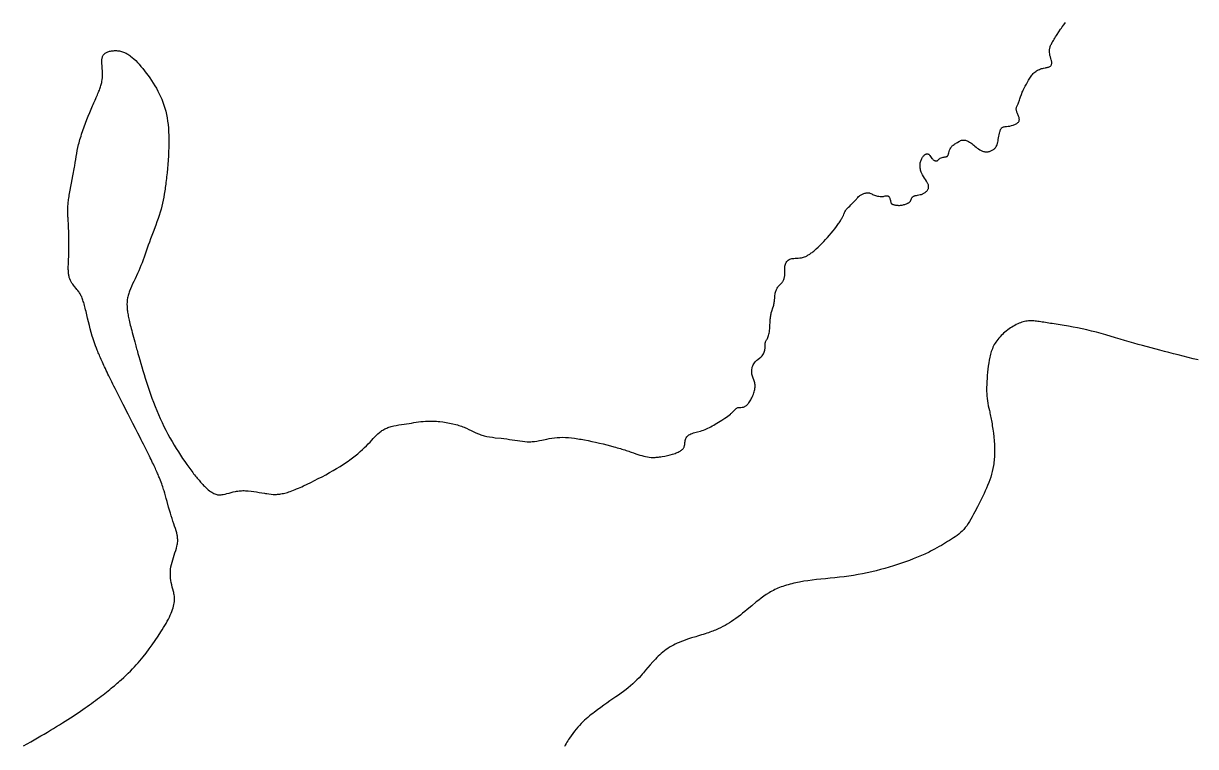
# Model space of a CAD drawing. Header units: millimetres. Extents: x -2455 to 4872, y -929 to 8563.
# Drawn here: x -2455 to 1393, y -929 to 1444 of the extents above; entities that cross this region are included whole.
import ezdxf

# ---------------------------------------------------------------- set-up
doc = ezdxf.new("R2010")
doc.units = ezdxf.units.MM
doc.layers.add('178', color=7, linetype='Continuous')

msp = doc.modelspace()

# ---------------------------------------------------------------- linework, layer by layer
at = {"layer": '178', "elevation": 178}
for points in [[(-2454.7, -927.4), (-2442.6, -920.6), (-2430.9, -914), (-2419.3, -907.4), (-2408.1, -900.9), (-2397.1, -894.5), (-2386.3, -888.1), (-2375.8, -881.9), (-2365.6, -875.7), (-2355.5, -869.6), (-2345.7, -863.6), (-2336.2, -857.7), (-2326.9, -851.8), (-2317.7, -846.1), (-2308.9, -840.4), (-2300.2, -834.8), (-2291.7, -829.2), (-2283.5, -823.8), (-2275.4, -818.4), (-2267.6, -813.1), (-2259.9, -807.8), (-2252.5, -802.7), (-2245.2, -797.6), (-2238.1, -792.6), (-2231.2, -787.6), (-2224.5, -782.7), (-2217.9, -777.9), (-2211.5, -773.2), (-2205.3, -768.5), (-2199.3, -763.9), (-2193.4, -759.4), (-2187.7, -754.9), (-2182.1, -750.5), (-2176.6, -746.2), (-2171.4, -741.9), (-2166.2, -737.7), (-2161.2, -733.6), (-2156.3, -729.5), (-2151.6, -725.5), (-2146.9, -721.5), (-2142.4, -717.6), (-2138.1, -713.8), (-2133.8, -710), (-2125.6, -702.6), (-2117.8, -695.4), (-2110.4, -688.3), (-2103.3, -681.4), (-2096.6, -674.6), (-2090.2, -667.9), (-2084.1, -661.3), (-2078.2, -654.7), (-2072.6, -648.2), (-2067.1, -641.7), (-2061.8, -635.3), (-2051.6, -622.3), (-2041.7, -609.1), (-2031.9, -595.6), (-2022.2, -581.7), (-2012.6, -567.5), (-2003.3, -553.2), (-1998.8, -546.1), (-1994.5, -539), (-1990.3, -532), (-1986.3, -525), (-1982.5, -518.1), (-1979, -511.3), (-1975.6, -504.7), (-1972.5, -498.2), (-1969.7, -491.9), (-1967.2, -485.7), (-1965.1, -479.8), (-1963.2, -474), (-1961.7, -468.6), (-1960.6, -463.3), (-1959.7, -458.3), (-1959.2, -453.4), (-1958.9, -448.8), (-1958.8, -444.3), (-1959, -440), (-1959.3, -435.8), (-1959.8, -431.7), (-1960.5, -427.8), (-1961.2, -423.9), (-1962.1, -420.2), (-1964, -412.8), (-1966, -405.7), (-1967.9, -398.5), (-1969.5, -391.4), (-1970.8, -384.1), (-1971.6, -376.8), (-1972.1, -369.3), (-1972.3, -361.8), (-1972, -354.3), (-1971.4, -346.7), (-1970.3, -339.1), (-1968.9, -331.5), (-1967, -323.9), (-1964.8, -316.2), (-1962.4, -308.6), (-1959.8, -301), (-1957.2, -293.5), (-1954.7, -286), (-1952.5, -278.5), (-1950.6, -271.2), (-1949.8, -267.5), (-1949.2, -263.9), (-1948.7, -260.3), (-1948.4, -256.7), (-1948.3, -253.1), (-1948.3, -249.5), (-1948.5, -246), (-1948.8, -242.5), (-1949.3, -239), (-1949.9, -235.4), (-1951.4, -228.3), (-1953.4, -221), (-1955.7, -213.6), (-1958.3, -205.9), (-1961, -198), (-1963.9, -189.7), (-1966.7, -181.1), (-1969.6, -172.1), (-1972.4, -162.8), (-1978, -143.8), (-1983.4, -124.9), (-1985.9, -115.6), (-1988.4, -106.6), (-1990.8, -98), (-1993.2, -89.6), (-1994.5, -85.3), (-1995.8, -81), (-1997.3, -76.5), (-1998.8, -71.9), (-2000.6, -66.9), (-2002.5, -61.7), (-2004.7, -56.2), (-2005.8, -53.2), (-2007.1, -50.2), (-2008.4, -47.1), (-2009.7, -43.8), (-2011.2, -40.4), (-2012.7, -36.8), (-2014.3, -33.2), (-2016, -29.4), (-2017.8, -25.4), (-2019.7, -21.3), (-2021.7, -17), (-2023.8, -12.5), (-2025.9, -7.8), (-2028.2, -3), (-2030.6, 2), (-2033.1, 7.2), (-2035.8, 12.7), (-2038.5, 18.3), (-2041.4, 24.2), (-2044.4, 30.2), (-2047.5, 36.5), (-2050.7, 42.9), (-2054, 49.5), (-2057.5, 56.3), (-2060.9, 63.2), (-2064.5, 70.3), (-2068.2, 77.5), (-2071.9, 84.8), (-2079.5, 99.7), (-2087.2, 115), (-2095.2, 130.5), (-2111.3, 162), (-2127.3, 193.4), (-2135.2, 208.9), (-2142.9, 224.2), (-2150.4, 239.1), (-2154, 246.3), (-2157.6, 253.5), (-2161.1, 260.5), (-2164.5, 267.4), (-2167.8, 274.2), (-2171, 280.7), (-2174.2, 287.1), (-2177.2, 293.3), (-2180.1, 299.3), (-2182.9, 305.2), (-2185.6, 310.9), (-2188.2, 316.4), (-2190.6, 321.7), (-2193, 326.9), (-2195.3, 331.9), (-2197.5, 336.8), (-2199.7, 341.5), (-2201.7, 346.1), (-2203.7, 350.6), (-2205.5, 354.9), (-2207.3, 359.2), (-2209.1, 363.3), (-2210.7, 367.3), (-2212.3, 371.2), (-2215.3, 378.7), (-2218, 385.8), (-2220.5, 392.6), (-2222.8, 399.2), (-2225, 405.5), (-2227, 411.7), (-2228.8, 417.7), (-2232.2, 429.4), (-2235.3, 441.1), (-2238.3, 452.9), (-2241.2, 464.6), (-2243.9, 476.2), (-2246.6, 487.6), (-2249.2, 498.5), (-2250.5, 503.8), (-2251.8, 508.9), (-2253.1, 513.9), (-2254.4, 518.7), (-2255.6, 523.3), (-2256.9, 527.7), (-2258.2, 531.8), (-2259.5, 535.7), (-2260.9, 539.4), (-2262.2, 542.8), (-2263.5, 546.1), (-2264.9, 549.1), (-2266.2, 551.9), (-2267.6, 554.5), (-2269, 557), (-2270.4, 559.3), (-2271.8, 561.4), (-2273.2, 563.5), (-2276, 567.3), (-2278.9, 570.9), (-2281.7, 574.2), (-2287.4, 580.9), (-2290.3, 584.4), (-2293, 588), (-2295.7, 591.9), (-2298.1, 596.1), (-2300.4, 600.6), (-2302.4, 605.4), (-2303.3, 607.9), (-2304.1, 610.6), (-2304.9, 613.4), (-2305.5, 616.3), (-2306.1, 619.3), (-2306.5, 622.4), (-2306.9, 625.7), (-2307.2, 629), (-2307.3, 632.6), (-2307.5, 636.2), (-2307.5, 639.9), (-2307.5, 643.8), (-2307.4, 647.8), (-2307.3, 651.9), (-2307, 660.5), (-2306.6, 669.5), (-2306.1, 678.9), (-2305.8, 688.8), (-2305.5, 699.1), (-2305.3, 709.8), (-2305.3, 720.8), (-2305.6, 743), (-2305.9, 753.9), (-2306.2, 764.5), (-2306.4, 769.7), (-2306.6, 774.8), (-2306.9, 779.7), (-2307.1, 784.4), (-2307.3, 789), (-2307.6, 793.4), (-2307.8, 797.6), (-2308, 801.6), (-2308.3, 805.4), (-2308.5, 809), (-2308.9, 816), (-2309.1, 822.5), (-2309.3, 829), (-2309.2, 835.5), (-2309, 842.3), (-2308.7, 845.8), (-2308.4, 849.5), (-2308.1, 853.3), (-2307.6, 857.4), (-2307.1, 861.6), (-2306.5, 866.1), (-2305.8, 870.8), (-2305, 875.7), (-2304.1, 880.8), (-2303.2, 886.1), (-2302.3, 891.5), (-2301.2, 897), (-2299.1, 908.4), (-2296.9, 920.1), (-2292.4, 943.6), (-2290.3, 955.1), (-2289.3, 960.8), (-2288.3, 966.3), (-2287.4, 971.7), (-2286.5, 977), (-2284.8, 987.3), (-2283.2, 997.4), (-2281.5, 1007.2), (-2279.8, 1017), (-2277.9, 1026.8), (-2275.8, 1036.8), (-2273.4, 1047.1), (-2272.1, 1052.3), (-2270.7, 1057.7), (-2269.1, 1063.1), (-2267.5, 1068.7), (-2265.7, 1074.4), (-2263.9, 1080.2), (-2259.9, 1092.1), (-2255.7, 1104), (-2251.2, 1116.1), (-2246.6, 1128.1), (-2241.9, 1139.9), (-2237.2, 1151.4), (-2234.8, 1157), (-2232.5, 1162.5), (-2230.2, 1167.9), (-2228, 1173.1), (-2225.8, 1178.1), (-2223.6, 1183), (-2221.5, 1187.8), (-2219.4, 1192.4), (-2217.4, 1197), (-2215.5, 1201.3), (-2213.6, 1205.6), (-2211.8, 1209.8), (-2210, 1213.8), (-2208.4, 1217.8), (-2206.8, 1221.7), (-2205.3, 1225.4), (-2203.9, 1229.1), (-2202.6, 1232.8), (-2201.4, 1236.3), (-2200.3, 1239.8), (-2199.3, 1243.2), (-2198.5, 1246.5), (-2197.7, 1249.9), (-2197, 1253.1), (-2196, 1259.5), (-2195.4, 1265.7), (-2195, 1271.8), (-2194.9, 1277.7), (-2195.1, 1283.5), (-2195.4, 1289.2), (-2195.8, 1294.8), (-2196.7, 1305.8), (-2197.1, 1311.2), (-2197.3, 1316.4), (-2197.3, 1321.5), (-2197, 1326.4), (-2196.6, 1328.7), (-2196.2, 1331), (-2195.6, 1333.2), (-2194.8, 1335.3), (-2193.9, 1337.3), (-2192.9, 1339.3), (-2191.6, 1341.1), (-2190.2, 1342.9), (-2188.5, 1344.5), (-2186.7, 1346), (-2184.6, 1347.4), (-2182.4, 1348.7), (-2179.9, 1349.8), (-2177.3, 1350.9), (-2174.6, 1351.8), (-2171.8, 1352.6), (-2168.8, 1353.3), (-2165.7, 1353.8), (-2162.5, 1354.2), (-2159.3, 1354.5), (-2156, 1354.7), (-2152.7, 1354.7), (-2149.4, 1354.6), (-2146, 1354.4), (-2142.6, 1354), (-2139.3, 1353.5), (-2136, 1352.9), (-2132.8, 1352.1), (-2129.6, 1351.2), (-2126.5, 1350.1), (-2123.4, 1348.9), (-2120.4, 1347.6), (-2117.4, 1346.1), (-2114.5, 1344.5), (-2111.6, 1342.8), (-2108.7, 1340.9), (-2105.8, 1338.9), (-2103, 1336.9), (-2097.4, 1332.3), (-2091.8, 1327.3), (-2086.2, 1321.8), (-2080.5, 1316), (-2074.8, 1309.7), (-2069, 1303), (-2063.1, 1295.9), (-2057.2, 1288.6), (-2051.3, 1280.9), (-2045.5, 1273.1), (-2039.8, 1264.9), (-2034.2, 1256.6), (-2028.7, 1248.2), (-2023.5, 1239.6), (-2018.4, 1230.9), (-2013.6, 1222.1), (-2009, 1213.2), (-2004.7, 1204), (-2000.6, 1194.8), (-1996.9, 1185.3), (-1993.4, 1175.6), (-1990.3, 1165.7), (-1987.5, 1155.5), (-1985.1, 1145.1), (-1983, 1134.4), (-1981.3, 1123.5), (-1979.9, 1112.2), (-1978.8, 1100.6), (-1978, 1088.6), (-1977.5, 1076.3), (-1977.3, 1063.7), (-1977.3, 1057.2), (-1977.3, 1050.6), (-1977.6, 1037.2), (-1978.1, 1023.4), (-1978.9, 1009.4), (-1979.8, 995.4), (-1980.9, 981.4), (-1982.1, 967.5), (-1983.4, 954), (-1984.8, 940.8), (-1985.5, 934.5), (-1986.2, 928.2), (-1986.9, 922.1), (-1987.6, 916.2), (-1988.3, 910.5), (-1989.1, 904.9), (-1989.8, 899.5), (-1990.6, 894.2), (-1992.2, 883.8), (-1993.9, 873.8), (-1995.8, 864), (-1997.9, 854.3), (-2000.3, 844.6), (-2002.9, 834.7), (-2005.9, 824.6), (-2009.2, 814.1), (-2012.8, 803.4), (-2016.6, 792.5), (-2020.6, 781.4), (-2028.8, 759.1), (-2033, 748), (-2037.1, 737.1), (-2041, 726.4), (-2044.8, 716), (-2048.4, 705.9), (-2051.9, 696), (-2055.2, 686.3), (-2058.6, 676.9), (-2061.9, 667.6), (-2065.3, 658.5), (-2068.8, 649.5), (-2072.5, 640.6), (-2076.3, 631.8), (-2080.2, 623), (-2088.4, 605.8), (-2092.4, 597.3), (-2096.3, 589), (-2100, 580.9), (-2103.4, 572.9), (-2106.4, 565.2), (-2107.8, 561.4), (-2109, 557.7), (-2110.1, 554.1), (-2111.1, 550.5), (-2111.9, 546.9), (-2112.7, 543.4), (-2113.8, 536.4), (-2114.5, 529.4), (-2114.8, 522.4), (-2114.6, 515.2), (-2114.1, 507.8), (-2113.7, 504), (-2113.2, 500.2), (-2112.7, 496.2), (-2112, 492.1), (-2111.3, 487.9), (-2110.5, 483.6), (-2109.6, 479.2), (-2108.7, 474.6), (-2107.6, 469.8), (-2106.5, 464.7), (-2105.2, 459.5), (-2103.9, 454), (-2102.5, 448.2), (-2100.9, 442.2), (-2099.2, 435.8), (-2097.5, 429.1), (-2095.6, 422.1), (-2093.6, 414.7), (-2091.4, 406.8), (-2089.2, 398.6), (-2086.8, 389.9), (-2085.6, 385.4), (-2084.3, 380.8), (-2083, 376.1), (-2081.6, 371.2), (-2080.2, 366.3), (-2078.8, 361.1), (-2075.9, 350.6), (-2072.8, 339.6), (-2069.5, 328.2), (-2066.1, 316.5), (-2062.6, 304.4), (-2058.9, 292.1), (-2055, 279.5), (-2050.9, 266.7), (-2046.6, 253.6), (-2042.2, 240.5), (-2037.6, 227.2), (-2032.8, 213.9), (-2027.8, 200.5), (-2022.6, 187.1), (-2017.2, 173.8), (-2011.6, 160.5), (-2005.8, 147.3), (-1999.8, 134.3), (-1993.5, 121.4), (-1987.1, 108.7), (-1980.6, 96.2), (-1973.8, 84), (-1967, 72), (-1960.1, 60.3), (-1953.2, 48.8), (-1946.2, 37.7), (-1939.3, 26.9), (-1932.3, 16.5), (-1925.4, 6.4), (-1918.6, -3.3), (-1912, -12.6), (-1905.4, -21.4), (-1902.2, -25.7), (-1899, -29.8), (-1895.9, -33.8), (-1892.8, -37.7), (-1889.8, -41.5), (-1886.8, -45.2), (-1883.9, -48.7), (-1881.1, -52.1), (-1878.3, -55.4), (-1875.6, -58.5), (-1873, -61.5), (-1870.4, -64.4), (-1867.9, -67.2), (-1865.5, -69.8), (-1863.1, -72.3), (-1860.8, -74.7), (-1858.5, -77), (-1856.3, -79.1), (-1854.1, -81.2), (-1852, -83.1), (-1847.9, -86.6), (-1844, -89.8), (-1840.3, -92.5), (-1836.7, -94.9), (-1833.2, -97), (-1829.9, -98.7), (-1826.6, -100.1), (-1823.4, -101.2), (-1820.3, -102.1), (-1817.3, -102.7), (-1814.2, -103), (-1811.2, -103.2), (-1808.2, -103.2), (-1805.2, -103), (-1802.2, -102.6), (-1799.1, -102.2), (-1792.9, -100.9), (-1786.5, -99.2), (-1779.9, -97.4), (-1773.1, -95.4), (-1766, -93.6), (-1758.7, -91.9), (-1754.8, -91.2), (-1750.9, -90.6), (-1747, -90.1), (-1742.9, -89.7), (-1738.7, -89.5), (-1734.4, -89.4), (-1730, -89.4), (-1725.6, -89.6), (-1716.7, -90.2), (-1707.6, -91.1), (-1698.5, -92.3), (-1689.4, -93.6), (-1680.6, -95.1), (-1672, -96.6), (-1663.8, -98), (-1659.9, -98.6), (-1656.1, -99.2), (-1648.7, -100.3), (-1641.6, -101.1), (-1634.6, -101.6), (-1627.6, -101.7), (-1624.1, -101.6), (-1620.5, -101.4), (-1616.8, -101.1), (-1613.1, -100.6), (-1609.3, -100.1), (-1605.3, -99.3), (-1601.3, -98.5), (-1597.1, -97.5), (-1592.7, -96.3), (-1588.2, -95), (-1583.5, -93.5), (-1578.6, -91.8), (-1573.6, -90), (-1568.5, -88.1), (-1563.2, -86), (-1557.8, -83.8), (-1552.3, -81.5), (-1546.7, -79.1), (-1541, -76.6), (-1535.2, -73.9), (-1523.3, -68.4), (-1511.3, -62.6), (-1499.1, -56.5), (-1486.8, -50.1), (-1474.5, -43.7), (-1462.3, -37.1), (-1450.2, -30.3), (-1438.2, -23.5), (-1426.5, -16.6), (-1415.2, -9.7), (-1404.2, -2.7), (-1398.9, 0.8), (-1393.7, 4.3), (-1388.7, 7.8), (-1383.7, 11.3), (-1379, 14.7), (-1374.3, 18.2), (-1369.9, 21.6), (-1365.5, 25.1), (-1361.3, 28.5), (-1357.2, 31.9), (-1353.3, 35.2), (-1349.5, 38.6), (-1342.1, 45.2), (-1335.3, 51.7), (-1328.8, 58), (-1322.7, 64.2), (-1317, 70.2), (-1311.5, 76.1), (-1306.3, 81.7), (-1301.2, 87.1), (-1296.2, 92.2), (-1291.1, 97), (-1285.9, 101.5), (-1280.5, 105.7), (-1277.7, 107.7), (-1274.8, 109.6), (-1271.8, 111.3), (-1268.6, 113), (-1265.4, 114.6), (-1262, 116.1), (-1258.4, 117.5), (-1254.8, 118.7), (-1251, 119.9), (-1247.1, 121), (-1239.1, 123), (-1230.7, 124.7), (-1222.3, 126.2), (-1213.7, 127.6), (-1205.1, 128.8), (-1196.7, 130), (-1188.5, 131.2), (-1180.7, 132.4), (-1173, 133.7), (-1165.5, 134.9), (-1158.1, 136.1), (-1150.6, 137.1), (-1143, 138), (-1135, 138.7), (-1130.9, 138.9), (-1126.7, 139), (-1122.4, 139.1), (-1117.9, 139.1), (-1113.3, 139), (-1108.6, 138.9), (-1103.7, 138.6), (-1098.6, 138.2), (-1093.5, 137.8), (-1088.3, 137.2), (-1077.6, 135.9), (-1066.8, 134.2), (-1056.1, 132.2), (-1045.5, 130), (-1035.3, 127.5), (-1030.3, 126.1), (-1025.5, 124.7), (-1020.8, 123.2), (-1016.3, 121.7), (-1012, 120.1), (-1007.8, 118.4), (-1003.8, 116.8), (-1000, 115.1), (-992.5, 111.6), (-985.4, 108.1), (-978.5, 104.7), (-971.6, 101.4), (-964.6, 98.3), (-957.4, 95.4), (-953.7, 94), (-949.8, 92.8), (-945.9, 91.6), (-941.8, 90.5), (-937.6, 89.6), (-933.3, 88.7), (-924.4, 87), (-915.3, 85.7), (-905.9, 84.4), (-886.9, 82.3), (-877.5, 81.2), (-868.1, 80.1), (-859, 78.9), (-850.1, 77.6), (-841.5, 76.2), (-833, 74.9), (-824.8, 73.6), (-816.6, 72.6), (-808.6, 71.8), (-800.6, 71.2), (-792.7, 71.1), (-788.7, 71.2), (-784.8, 71.4), (-776.9, 72.2), (-769, 73.3), (-761, 74.8), (-753, 76.5), (-736.8, 80), (-728.5, 81.6), (-720.1, 83.1), (-711.6, 84.3), (-702.9, 85.1), (-694, 85.5), (-684.9, 85.6), (-675.6, 85.3), (-666, 84.6), (-656, 83.7), (-645.8, 82.4), (-635.1, 80.9), (-629.7, 80), (-624.1, 79.1), (-618.4, 78.1), (-612.7, 77), (-600.8, 74.7), (-588.7, 72.2), (-576.4, 69.6), (-564.1, 66.7), (-551.8, 63.8), (-539.8, 60.8), (-528, 57.8), (-516.5, 54.7), (-511, 53.1), (-505.6, 51.6), (-500.4, 50), (-495.3, 48.5), (-490.4, 47), (-485.6, 45.4), (-480.9, 44), (-476.4, 42.5), (-472, 41), (-467.7, 39.6), (-463.5, 38.2), (-459.5, 36.8), (-451.7, 34.2), (-444.4, 31.7), (-437.4, 29.4), (-430.8, 27.3), (-424.5, 25.4), (-418.4, 23.7), (-412.5, 22.3), (-406.6, 21.2), (-400.7, 20.3), (-394.6, 19.8), (-388.2, 19.6), (-384.9, 19.6), (-381.4, 19.7), (-377.9, 19.9), (-374.2, 20.2), (-370.4, 20.5), (-366.4, 21), (-362.3, 21.6), (-358.1, 22.2), (-349.5, 23.8), (-340.7, 25.6), (-332, 27.8), (-323.6, 30.2), (-319.5, 31.5), (-315.6, 32.8), (-311.9, 34.2), (-308.4, 35.7), (-305, 37.1), (-301.9, 38.7), (-299.1, 40.2), (-296.6, 41.8), (-294.3, 43.4), (-292.4, 45.1), (-290.7, 46.8), (-289.2, 48.4), (-288, 50.1), (-287, 51.9), (-286.1, 53.6), (-285.4, 55.3), (-284.8, 57.1), (-284.4, 58.8), (-283.8, 62.2), (-283.2, 69), (-282.9, 72.3), (-282.3, 75.4), (-281.5, 78.5), (-280.4, 81.3), (-279, 84.1), (-277.2, 86.7), (-275.2, 89.1), (-272.8, 91.3), (-270, 93.4), (-266.9, 95.3), (-263.5, 97), (-259.6, 98.5), (-255.5, 99.9), (-251.1, 101.1), (-246.5, 102.4), (-241.7, 103.6), (-231.9, 106.2), (-227, 107.7), (-222.1, 109.3), (-217.2, 111.1), (-212.4, 113.1), (-207.7, 115.3), (-202.9, 117.7), (-198.2, 120.2), (-193.4, 122.9), (-188.5, 125.8), (-183.5, 128.7), (-178.4, 131.9), (-173.2, 135.1), (-162.6, 141.8), (-152.2, 148.6), (-147.3, 152.1), (-142.6, 155.4), (-138.2, 158.7), (-134.2, 161.8), (-132.3, 163.3), (-130.6, 164.8), (-127.5, 167.6), (-124.8, 170.3), (-122.4, 172.7), (-120.2, 175), (-118.3, 177), (-116.5, 178.7), (-114.8, 180.2), (-113.1, 181.4), (-111.3, 182.4), (-109.5, 183), (-107.5, 183.5), (-105.5, 183.7), (-103.5, 183.8), (-99.3, 183.8), (-95.1, 184), (-93, 184.2), (-90.9, 184.7), (-88.9, 185.3), (-86.9, 186.2), (-85, 187.3), (-83, 188.6), (-81.1, 190.2), (-79.1, 192), (-77.2, 194.1), (-75.2, 196.5), (-73.2, 199.1), (-71.3, 202), (-69.3, 205.2), (-67.3, 208.5), (-65.5, 212), (-63.6, 215.7), (-61.9, 219.5), (-60.3, 223.3), (-58.7, 227.2), (-57.4, 231.2), (-56.2, 235.1), (-55.2, 239), (-54.3, 242.9), (-53.7, 246.8), (-53.2, 250.5), (-53, 254.2), (-53, 257.8), (-53.3, 261.3), (-53.8, 264.7), (-54.5, 267.9), (-55.5, 271.1), (-56.6, 274.1), (-59, 280.1), (-61.4, 286.3), (-62.4, 289.6), (-63.2, 293), (-63.7, 296.5), (-64, 300.3), (-64, 304.2), (-63.7, 308.1), (-63, 312), (-62.1, 316), (-60.8, 319.8), (-59.3, 323.5), (-57.4, 327), (-55.1, 330.3), (-52.5, 333.3), (-49.7, 336.1), (-46.7, 338.7), (-43.6, 341.2), (-37.4, 346), (-34.5, 348.4), (-31.8, 350.9), (-29.3, 353.5), (-27.2, 356.3), (-25.4, 359.2), (-23.9, 362.2), (-22.7, 365.3), (-21.8, 368.4), (-21.1, 371.4), (-20.6, 374.4), (-20.2, 377.2), (-20, 379.9), (-19.9, 382.3), (-19.9, 384.5), (-20, 386.5), (-20, 388.4), (-20, 391.9), (-19.8, 393.6), (-19.5, 395.3), (-19, 397.1), (-18.3, 398.9), (-17.4, 400.9), (-16.3, 403), (-15.1, 405.3), (-13.8, 407.8), (-12.4, 410.4), (-11.1, 413.4), (-9.8, 416.5), (-8.6, 420), (-7.5, 423.7), (-6.7, 427.8), (-6, 432.1), (-5.4, 436.7), (-5, 441.3), (-4.7, 446.1), (-4.2, 455.7), (-4, 460.3), (-3.7, 464.9), (-3.5, 469.2), (-3.1, 473.2), (-2.7, 477.1), (-2.2, 480.7), (-1.7, 484.2), (-1.1, 487.5), (-0.5, 490.7), (0.2, 493.8), (1.8, 499.5), (5.5, 510.5), (7.3, 516.1), (8.1, 519), (8.8, 522.1), (9.5, 525.4), (10, 528.8), (10.4, 532.5), (10.8, 536.2), (11.4, 543.8), (12.2, 551.4), (12.7, 555.1), (13.3, 558.6), (14, 561.9), (14.9, 565), (15.9, 567.9), (17.1, 570.7), (18.4, 573.2), (19.7, 575.6), (21.2, 577.9), (22.7, 580), (24.3, 581.9), (25.9, 583.8), (29.2, 587.1), (32.4, 590.4), (35.5, 593.6), (36.9, 595.4), (38.2, 597.3), (39.4, 599.3), (40.5, 601.5), (41.4, 603.9), (42.2, 606.4), (42.8, 609), (43.4, 611.6), (44.2, 616.9), (44.5, 619.5), (44.6, 621.9), (44.7, 624.3), (44.8, 626.5), (44.7, 630.6), (44.6, 634.3), (44.4, 637.7), (44.3, 641), (44.5, 644.2), (44.8, 647.4), (45.5, 650.5), (46.4, 653.6), (47.8, 656.6), (49.4, 659.5), (51.4, 662.3), (53.6, 664.9), (56, 667.1), (58.6, 668.9), (61.3, 670.3), (64.2, 671.3), (67.4, 672.1), (70.9, 672.6), (74.7, 672.9), (78.9, 673.2), (83.5, 673.4), (88.4, 673.7), (93.7, 674.2), (96.6, 674.5), (99.5, 675), (102.7, 675.7), (106, 676.6), (109.5, 677.9), (113.3, 679.5), (115.3, 680.5), (117.4, 681.6), (119.6, 682.7), (121.8, 684.1), (124.1, 685.5), (126.5, 687.1), (128.9, 688.8), (131.5, 690.6), (134.1, 692.6), (136.7, 694.6), (139.5, 696.8), (142.3, 699.1), (148, 704.1), (153.9, 709.4), (160, 715.2), (166.1, 721.3), (172.4, 727.7), (178.7, 734.4), (184.9, 741.4), (191.1, 748.6), (197.2, 755.8), (203.1, 763), (208.6, 770.2), (213.9, 777.1), (216.4, 780.4), (218.7, 783.7), (221, 786.9), (223.1, 790), (225, 793), (226.9, 795.8), (228.6, 798.5), (230.1, 801.1), (231.5, 803.5), (232.8, 805.8), (233.9, 808), (235, 810.1), (235.9, 812.1), (236.8, 813.9), (238.4, 817.4), (239.7, 820.5), (241, 823.4), (242.1, 826), (243.4, 828.4), (244.7, 830.7), (246.2, 832.9), (247.8, 834.9), (249.6, 836.9), (253.4, 840.8), (257.5, 844.6), (261.7, 848.6), (266, 852.8), (270.2, 857.1), (274.2, 861.4), (276.1, 863.5), (277.9, 865.5), (279.5, 867.4), (281.1, 869.2), (283.9, 872.5), (286.6, 875.4), (289.5, 878.1), (291.1, 879.3), (292.9, 880.6), (294.9, 881.7), (297, 882.9), (299.4, 883.9), (301.8, 884.9), (304.3, 885.8), (306.8, 886.6), (309.3, 887.2), (311.8, 887.7), (314.1, 888), (316.3, 888.2), (318.4, 888.1), (320.3, 887.8), (322.1, 887.4), (323.8, 886.9), (327, 885.6), (329.9, 884.2), (332.8, 882.7), (335.8, 881.3), (338.9, 880.1), (342.1, 879), (345.6, 878), (349.4, 877.2), (353.4, 876.5), (357.4, 876.1), (361.2, 875.9), (363.1, 875.9), (364.8, 876), (368.1, 876.4), (371, 877), (373.7, 877.6), (376.2, 878.1), (378.8, 878.3), (380, 878.2), (381.2, 878.1), (382.4, 877.8), (383.6, 877.3), (384.7, 876.7), (385.7, 875.9), (386.7, 874.8), (387.6, 873.6), (388.4, 872.1), (389.1, 870.3), (389.7, 868.5), (390.3, 866.5), (391.3, 862.4), (391.7, 860.4), (392.1, 858.6), (392.5, 856.9), (393, 855.4), (393.4, 854.2), (393.8, 853.2), (394.4, 852.5), (395, 851.8), (395.7, 851.3), (396.5, 850.9), (397.6, 850.5), (398.7, 850.1), (400.1, 849.8), (401.8, 849.3), (403.6, 848.9), (405.6, 848.4), (407.8, 848), (410.2, 847.6), (412.7, 847.2), (415.4, 847), (418.1, 846.9), (421, 846.9), (423.9, 847.1), (426.9, 847.5), (429.9, 848), (432.8, 848.7), (435.7, 849.4), (438.5, 850.2), (441.2, 851.1), (443.7, 852), (446, 852.9), (448, 853.8), (449.8, 854.7), (451.3, 855.5), (452.7, 856.4), (453.8, 857.2), (454.8, 858.1), (455.6, 859.1), (457, 861.1), (458, 863.5), (459, 866.1), (460, 868.8), (461.4, 871.5), (462.2, 872.8), (463.2, 873.9), (464.4, 875), (465.7, 875.9), (467.2, 876.8), (468.9, 877.5), (470.6, 878.2), (472.4, 878.7), (476.4, 879.7), (480.5, 880.5), (488.8, 882), (493, 883), (495.1, 883.6), (497.2, 884.4), (499.2, 885.3), (501.2, 886.4), (503.2, 887.6), (505.1, 889), (506.9, 890.5), (508.7, 892), (510.3, 893.7), (511.7, 895.4), (513, 897.2), (514.2, 899), (515.1, 900.8), (515.8, 902.6), (516.3, 904.4), (516.7, 906.3), (516.8, 908.1), (516.7, 910), (516.4, 912), (516, 913.9), (515.3, 915.9), (514.4, 918), (513.4, 920), (512.2, 922.1), (510.9, 924.3), (509.4, 926.6), (506.3, 931.2), (503, 936.2), (499.7, 941.5), (496.5, 947.2), (493.7, 953.1), (492.4, 956.2), (491.3, 959.2), (490.4, 962.3), (489.6, 965.4), (489, 968.5), (488.6, 971.6), (488.4, 974.7), (488.4, 977.7), (488.5, 980.8), (488.8, 983.7), (489.3, 986.7), (490, 989.6), (490.8, 992.4), (491.8, 995.1), (492.9, 997.8), (494.1, 1000.3), (495.5, 1002.8), (496.9, 1005), (498.5, 1007.2), (500, 1009.1), (501.6, 1010.8), (503.3, 1012.3), (504.9, 1013.5), (506.5, 1014.5), (508.1, 1015.2), (509.7, 1015.6), (511.2, 1015.8), (512.7, 1015.8), (514.2, 1015.5), (515.6, 1015), (517, 1014.3), (518.3, 1013.3), (519.5, 1012.1), (520.7, 1010.7), (523, 1007.6), (525.3, 1004.2), (527.7, 1000.9), (529, 999.3), (530.4, 997.9), (531.9, 996.6), (533.4, 995.5), (535, 994.6), (536.6, 993.8), (538.1, 993.2), (539.7, 992.8), (541.1, 992.6), (542.5, 992.6), (543.7, 992.8), (544.9, 993.2), (545.9, 993.8), (546.8, 994.5), (548.5, 996.2), (550.2, 998.2), (552.2, 1000), (553.4, 1000.9), (554.7, 1001.6), (557.6, 1002.9), (560.7, 1003.9), (564, 1004.6), (567.3, 1005.2), (570.4, 1005.7), (573.3, 1006.2), (574.7, 1006.6), (575.9, 1007), (577.1, 1007.6), (578.1, 1008.3), (579, 1009.2), (579.8, 1010.2), (580.5, 1011.5), (581.1, 1012.8), (581.6, 1014.4), (582.1, 1016), (583.1, 1019.6), (584.2, 1023.6), (585.7, 1027.7), (587.5, 1031.8), (589.6, 1035.7), (590.7, 1037.6), (591.9, 1039.3), (593.2, 1040.9), (594.5, 1042.4), (595.9, 1043.7), (597.3, 1044.8), (600.2, 1046.8), (603, 1048.5), (605.8, 1050.1), (608.5, 1051.6), (611, 1053.3), (616, 1056.5), (618.7, 1058), (621.6, 1059.3), (624.7, 1060.4), (626.4, 1060.8), (628.1, 1061.1), (629.8, 1061.3), (631.7, 1061.3), (633.5, 1061.2), (635.4, 1060.9), (637.4, 1060.5), (639.4, 1059.9), (643.4, 1058.3), (647.4, 1056.4), (651.3, 1054.1), (655, 1051.8), (658.5, 1049.3), (661.9, 1046.8), (665.4, 1044.1), (668.9, 1041.2), (672.6, 1038.1), (676.5, 1034.9), (680.6, 1031.8), (684.9, 1029), (687.1, 1027.7), (689.4, 1026.6), (691.6, 1025.5), (694, 1024.6), (696.3, 1023.9), (698.6, 1023.3), (701, 1022.8), (703.4, 1022.5), (705.7, 1022.4), (708, 1022.4), (710.3, 1022.5), (712.6, 1022.8), (714.8, 1023.3), (717, 1023.9), (719.2, 1024.6), (721.3, 1025.4), (725.3, 1027.5), (729.1, 1029.8), (730.9, 1031.1), (732.6, 1032.6), (734.3, 1034.1), (735.9, 1035.9), (737.3, 1038), (738.8, 1040.3), (740.1, 1043), (741.3, 1046.1), (741.9, 1047.9), (742.5, 1049.7), (743, 1051.7), (743.5, 1053.8), (744.5, 1058.4), (745.4, 1063.3), (747.3, 1073.6), (748.2, 1078.7), (749.2, 1083.6), (750.4, 1088.2), (751, 1090.3), (751.6, 1092.3), (752.3, 1094.2), (753, 1095.9), (753.8, 1097.3), (754.6, 1098.7), (755.5, 1099.8), (756.4, 1100.8), (757.3, 1101.7), (758.3, 1102.4), (760.4, 1103.6), (762.6, 1104.4), (764.9, 1104.9), (767.4, 1105.2), (772.5, 1105.6), (777.9, 1106.2), (783.4, 1107.2), (788.9, 1108.6), (794.3, 1110.3), (796.9, 1111.3), (799.4, 1112.3), (801.8, 1113.4), (804, 1114.6), (806.1, 1115.9), (808, 1117.3), (809.7, 1118.7), (811.2, 1120.2), (812.4, 1121.8), (813.4, 1123.5), (814.1, 1125.2), (814.4, 1127), (814.5, 1128.9), (814.3, 1130.9), (813.9, 1132.9), (813.4, 1134.9), (811.9, 1139.1), (808.2, 1147.8), (806.5, 1152.2), (805.8, 1154.4), (805.2, 1156.6), (804.7, 1158.8), (804.5, 1160.9), (804.4, 1163), (804.5, 1165.1), (804.9, 1167.1), (805.5, 1169.2), (806.3, 1171.3), (807.2, 1173.4), (808.2, 1175.6), (809.3, 1178), (810.4, 1180.5), (811.6, 1183.2), (812.8, 1186.1), (814, 1189.3), (815.1, 1192.6), (816.3, 1196.1), (818.7, 1203.4), (821.2, 1210.9), (823.9, 1218.3), (825.4, 1221.8), (827, 1225.2), (830.4, 1231.7), (833.9, 1238.1), (837.6, 1244.4), (841.3, 1250.9), (844.9, 1257.5), (848.7, 1264.1), (850.7, 1267.4), (852.8, 1270.5), (855, 1273.6), (857.4, 1276.5), (859.9, 1279.2), (862.5, 1281.8), (865.3, 1284.1), (868.2, 1286.3), (871.2, 1288.3), (874.3, 1290.1), (877.4, 1291.7), (880.7, 1293.2), (883.9, 1294.4), (887.2, 1295.5), (890.4, 1296.4), (893.6, 1297.1), (899.8, 1298.4), (902.8, 1298.9), (905.5, 1299.5), (908.2, 1300.1), (910.6, 1300.8), (912.7, 1301.6), (914.6, 1302.6), (916.3, 1303.8), (917.7, 1305.1), (918.8, 1306.6), (919.7, 1308.2), (920.3, 1310), (920.7, 1311.9), (921, 1313.8), (921, 1315.9), (920.8, 1318), (920.5, 1320.1), (920, 1322.3), (919.4, 1324.6), (918, 1329.2), (916.5, 1334), (915.1, 1338.9), (914.1, 1343.9), (913.5, 1348.9), (913.4, 1351.4), (913.4, 1354), (913.5, 1356.5), (913.7, 1358.9), (914.1, 1361.4), (914.7, 1363.8), (915.3, 1366.2), (916.1, 1368.6), (917.1, 1371.1), (918.2, 1373.6), (919.5, 1376.2), (921, 1379), (922.6, 1381.9), (924.4, 1385), (926.4, 1388.4), (928.6, 1392), (930.9, 1395.8), (933.4, 1399.7), (936, 1403.8), (938.7, 1408), (944.3, 1416.4), (949.9, 1424.7), (952.7, 1428.6), (955.4, 1432.4), (960.8, 1439.7), (966.3, 1446.6)], [(1401.9, 339.5), (1384.9, 343.6), (1368.3, 347.7), (1352.1, 351.8), (1336.2, 355.8), (1320.7, 359.8), (1305.5, 363.7), (1290.6, 367.5), (1276, 371.3), (1247.3, 378.8), (1218.7, 386.5), (1204.4, 390.5), (1189.8, 394.6), (1175.1, 398.9), (1160.1, 403.3), (1144.9, 407.9), (1129.6, 412.5), (1098.5, 421.6), (1082.9, 426), (1067.3, 430.2), (1051.7, 434.2), (1036.2, 438), (1020.9, 441.4), (1005.7, 444.5), (990.8, 447.4), (976.2, 450), (969.1, 451.2), (962.1, 452.4), (955.2, 453.5), (948.4, 454.6), (941.7, 455.7), (935.2, 456.7), (928.9, 457.7), (922.7, 458.6), (916.8, 459.6), (910.9, 460.5), (905.3, 461.4), (899.9, 462.3), (894.7, 463.2), (889.6, 464), (884.7, 464.8), (879.9, 465.5), (875.2, 466.2), (870.6, 466.7), (866.1, 467.2), (861.7, 467.5), (857.4, 467.7), (853.1, 467.8), (848.8, 467.7), (844.5, 467.4), (840.3, 467), (836, 466.3), (831.6, 465.5), (827.3, 464.4), (822.8, 463.1), (818.3, 461.6), (813.7, 459.8), (809, 457.8), (804.3, 455.5), (799.6, 453), (794.9, 450.4), (790.1, 447.5), (785.4, 444.5), (780.8, 441.3), (776.2, 437.9), (771.7, 434.4), (767.3, 430.8), (763, 427), (758.8, 423.2), (754.8, 419.2), (751, 415.2), (747.3, 411.1), (743.8, 406.9), (740.6, 402.7), (737.6, 398.4), (734.9, 394.1), (732.3, 389.7), (730, 385.3), (727.9, 380.9), (725.9, 376.4), (724.1, 371.9), (722.5, 367.4), (721, 362.8), (719.7, 358.1), (718.5, 353.5), (717.4, 348.7), (715.5, 339.2), (714, 329.5), (712.6, 319.6), (711.4, 309.5), (710.3, 299.3), (709.3, 289), (708.4, 278.7), (707.8, 268.6), (707.3, 258.5), (707, 248.7), (707, 239.2), (707.1, 234.6), (707.3, 230), (707.5, 225.6), (707.8, 221.3), (708.7, 213), (709.8, 205), (711.1, 197.2), (712.6, 189.4), (714.3, 181.5), (716.1, 173.3), (717.1, 169), (718, 164.7), (719, 160.2), (720, 155.5), (720.9, 150.7), (721.9, 145.7), (722.9, 140.5), (723.8, 135.1), (724.8, 129.5), (725.7, 123.8), (726.6, 117.9), (727.5, 111.9), (729.1, 99.6), (730.5, 87.1), (731.7, 74.5), (732.5, 61.9), (733.1, 49.4), (733.2, 43.3), (733.2, 37.3), (733.2, 31.4), (733, 25.7), (732.7, 20.1), (732.3, 14.5), (731.8, 9.1), (731.2, 3.8), (730.5, -1.4), (729.7, -6.5), (727.9, -16.4), (725.7, -26.1), (723.2, -35.6), (720.4, -44.8), (717.4, -53.9), (714, -63), (710.4, -72), (706.7, -80.9), (702.7, -89.8), (698.6, -98.7), (694.5, -107.5), (685.9, -124.9), (677.2, -142.1), (668.6, -158.9), (664.3, -167.1), (660, -175.2), (655.6, -182.9), (651.2, -190.4), (646.6, -197.6), (641.9, -204.4), (639.5, -207.6), (637, -210.7), (634.5, -213.7), (632, -216.6), (626.7, -222.1), (621.3, -227.1), (615.7, -231.9), (609.9, -236.3), (604, -240.6), (597.9, -244.7), (591.7, -248.7), (585.4, -252.6), (578.9, -256.6), (572.4, -260.7), (565.6, -264.8), (558.6, -269), (551.3, -273.2), (543.7, -277.5), (535.8, -281.9), (527.3, -286.3), (522.9, -288.5), (518.4, -290.8), (513.7, -293), (508.9, -295.3), (504, -297.6), (498.9, -299.9), (493.6, -302.2), (488.3, -304.5), (482.8, -306.8), (477.1, -309.1), (465.5, -313.7), (453.4, -318.3), (440.9, -322.9), (428, -327.4), (414.8, -331.8), (401.2, -336.1), (387.4, -340.3), (373.4, -344.4), (359.1, -348.4), (344.6, -352.2), (329.9, -355.7), (315, -359.1), (300.1, -362.2), (285, -365.1), (269.7, -367.7), (254.5, -370.1), (239.1, -372.1), (223.8, -373.9), (208.5, -375.5), (193.3, -377), (178.2, -378.5), (163.3, -380), (148.6, -381.5), (134.3, -383.1), (120.2, -385), (106.5, -387), (93.2, -389.4), (86.7, -390.6), (80.3, -392), (74, -393.4), (67.8, -394.9), (61.7, -396.4), (55.8, -398.1), (49.9, -399.8), (44.1, -401.6), (38.5, -403.5), (32.9, -405.4), (27.5, -407.5), (22.2, -409.7), (17, -411.9), (11.9, -414.2), (7, -416.7), (2.1, -419.2), (-2.6, -421.9), (-7.2, -424.6), (-16.2, -430.2), (-24.7, -436.1), (-33, -442.2), (-41, -448.5), (-48.9, -454.8), (-64.1, -467.5), (-79.1, -480), (-86.5, -486), (-93.9, -491.9), (-101.3, -497.6), (-108.7, -503.1), (-115.9, -508.5), (-123.2, -513.6), (-130.4, -518.5), (-137.5, -523.2), (-144.6, -527.6), (-151.7, -531.7), (-158.9, -535.7), (-166.5, -539.5), (-174.3, -543.2), (-178.5, -545), (-182.7, -546.8), (-187.1, -548.6), (-191.6, -550.3), (-196.4, -552.1), (-201.3, -553.9), (-206.4, -555.6), (-211.7, -557.4), (-217.3, -559.2), (-223, -561), (-229, -562.9), (-235.2, -564.7), (-241.5, -566.7), (-248, -568.7), (-261.2, -572.8), (-274.7, -577.3), (-288.3, -582.2), (-295, -584.9), (-301.7, -587.6), (-308.3, -590.5), (-314.8, -593.5), (-321.2, -596.7), (-327.5, -600.1), (-333.5, -603.6), (-339.4, -607.4), (-345.1, -611.3), (-350.6, -615.3), (-355.9, -619.5), (-361, -623.8), (-366, -628.3), (-370.8, -632.8), (-375.5, -637.4), (-380, -642), (-384.4, -646.7), (-388.7, -651.4), (-396.9, -660.8), (-404.8, -670), (-412.3, -679), (-416, -683.3), (-419.6, -687.6), (-423.2, -691.6), (-426.7, -695.6), (-433.7, -703.2), (-440.7, -710.3), (-447.6, -717.1), (-454.6, -723.6), (-461.8, -729.9), (-469.1, -736.1), (-476.7, -742.1), (-484.6, -748.1), (-492.9, -754.2), (-501.5, -760.4), (-510.5, -766.6), (-519.9, -773), (-529.5, -779.6), (-539.3, -786.4), (-549.4, -793.4), (-559.7, -800.7), (-570.1, -808.3), (-580.6, -816.2), (-586, -820.3), (-591.3, -824.5), (-596.7, -828.9), (-602.1, -833.4), (-607.5, -838.2), (-612.9, -843.1), (-618.4, -848.4), (-623.8, -853.9), (-629.3, -859.7), (-634.8, -865.8), (-640.3, -872.2), (-645.8, -879.1), (-651.3, -886.3), (-656.9, -893.9), (-662.4, -902), (-665.2, -906.3), (-667.9, -910.6), (-670.7, -915.1), (-673.5, -919.7), (-676.3, -924.4), (-679, -929.3)]]:
    msp.add_lwpolyline(points, dxfattribs=at)

doc.saveas('drawing.dxf')
